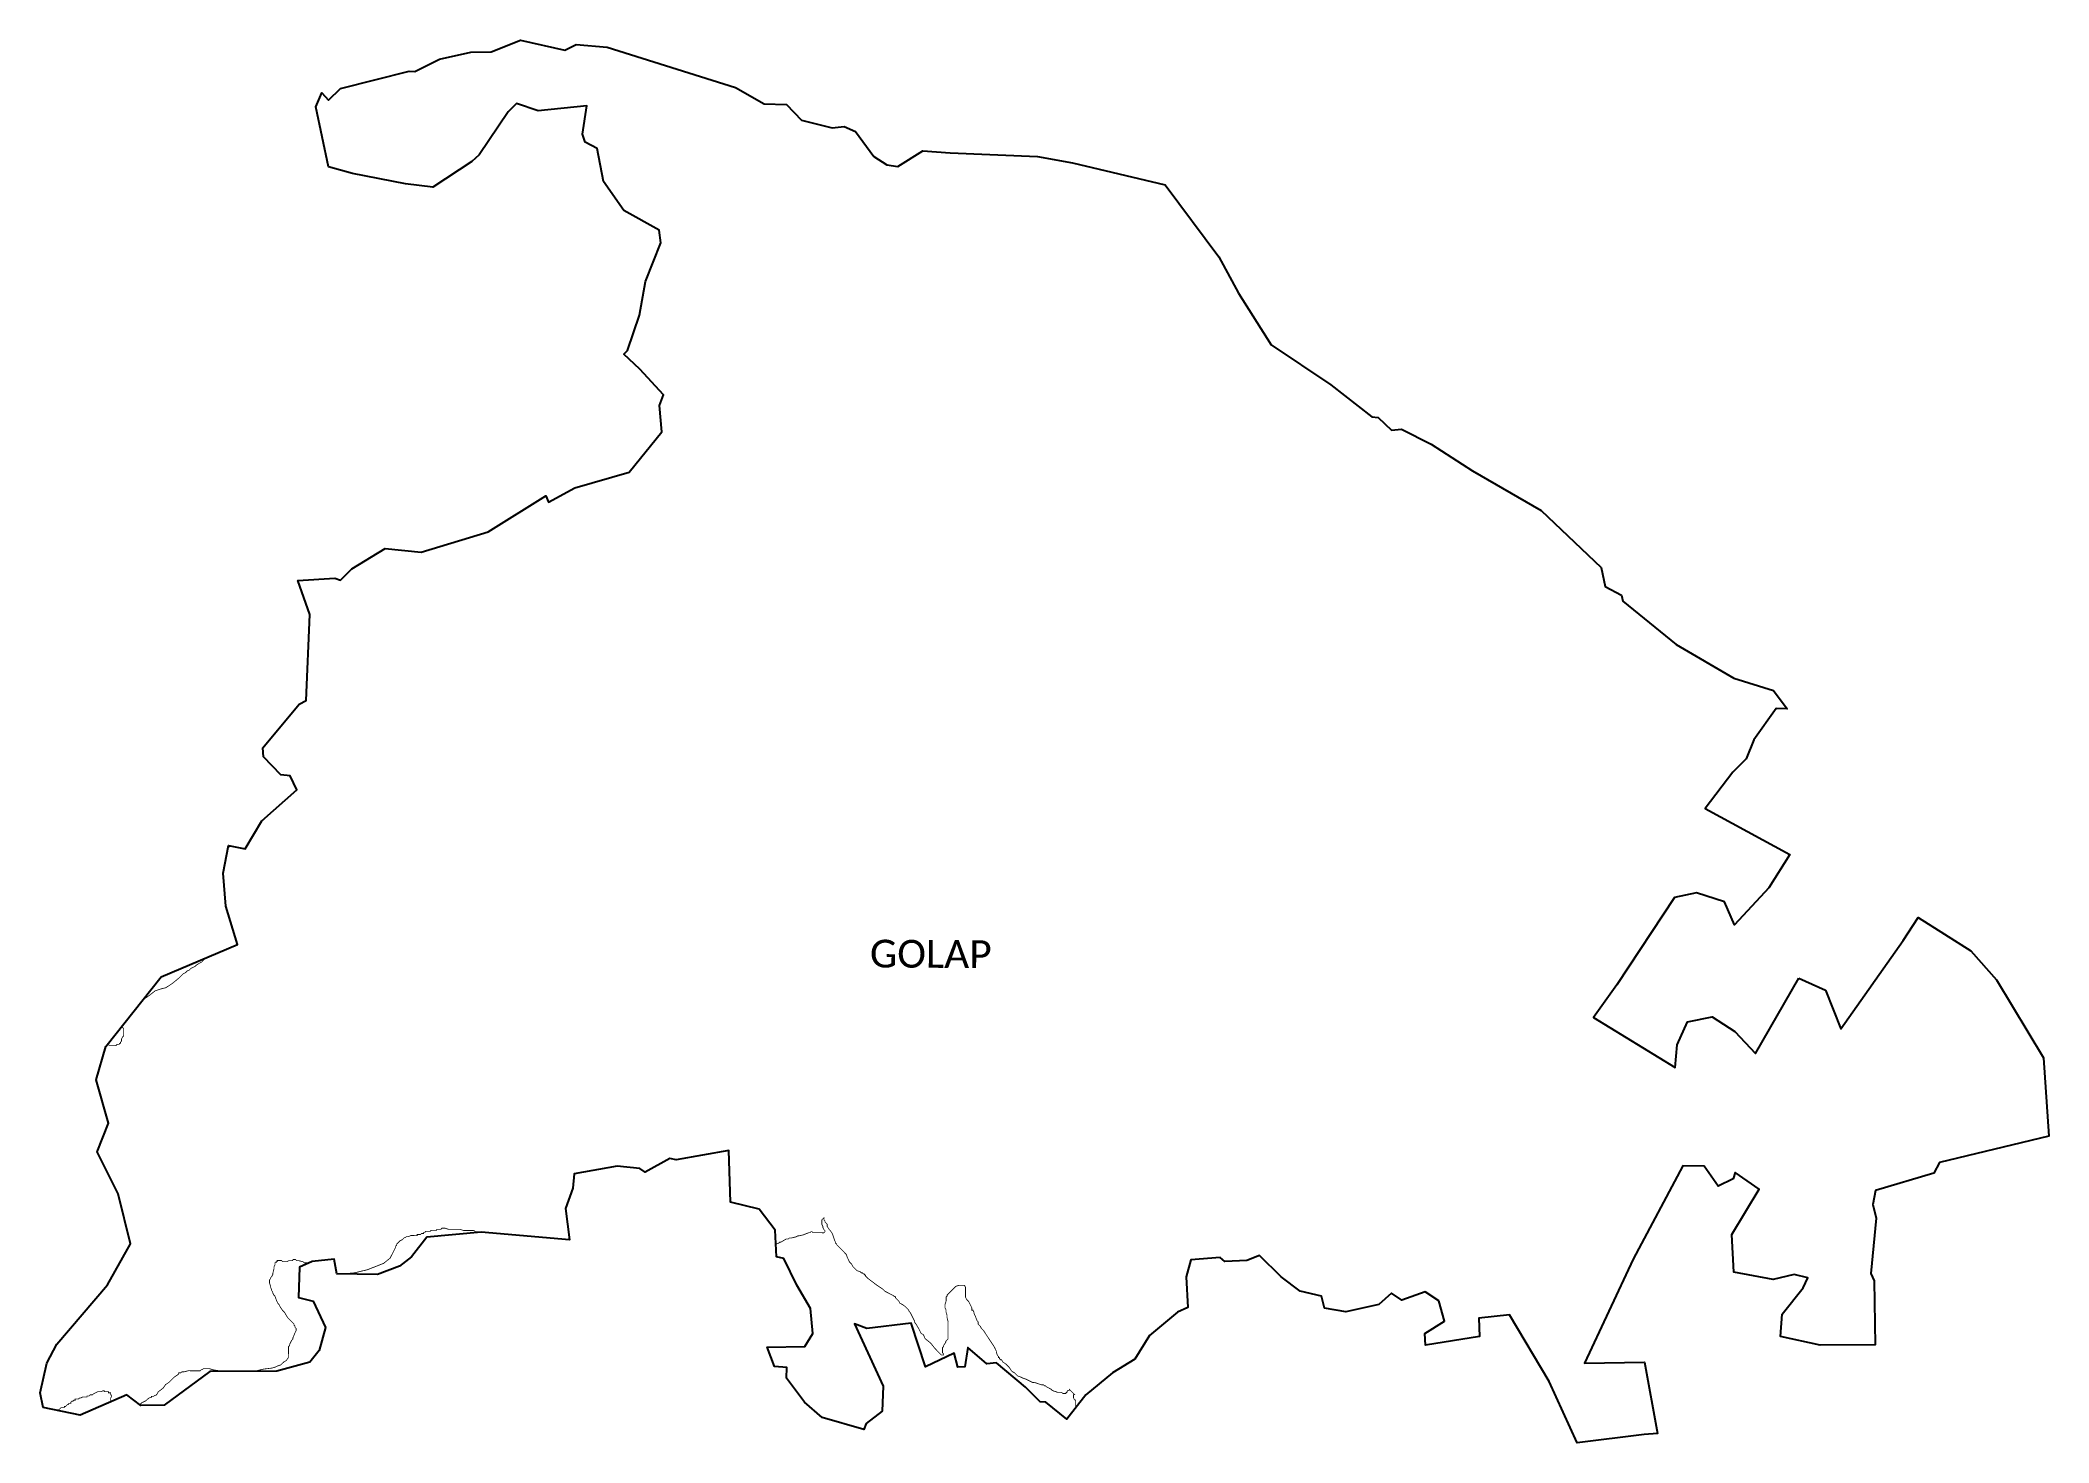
# Model space of a CAD drawing. Header units: metres. Extents: x 316643 to 324161, y 1868296 to 1873547.
import ezdxf

# ---------------------------------------------------------------- set-up
doc = ezdxf.new("R2010")
doc.units = ezdxf.units.M
for name, color, linetype in [('HAZARDS LINE', 1, 'Continuous'), ('village', 3, 'Continuous'), ('VILLAGE NAME', 250, 'Continuous')]:
    doc.layers.add(name, color=color, linetype=linetype)
doc.styles.get("Standard").update_dxf_attribs({"font": 'simplex.shx'})

msp = doc.modelspace()

# ---------------------------------------------------------------- linework, layer by layer
at = {"color": 3, "true_color": 0x00ff00, "flags": 128}
msp.add_lwpolyline([(323225.8, 1870035), (323325.8, 1869990.7)], dxfattribs=at)
at = {"layer": 'HAZARDS LINE', "lineweight": 18, "const_width": 3.02}
for points in [[(317472.3, 1870621.9), (317472.5, 1870621.7), (317472.6, 1870625.7), (317476.6, 1870625.7), (317476.6, 1870626.7)], [(317346.2, 1870520.9), (317347.1, 1870521.8), (317355.2, 1870529.8), (317355.5, 1870530.5)], [(317027.6, 1869953.6), (317053.7, 1869972), (317073.9, 1869988), (317098.1, 1869995.9), (317114.3, 1869999.8), (317126.4, 1870007.8), (317138.5, 1870015.8), (317162.8, 1870035.7), (317170.9, 1870043.7), (317179, 1870051.7), (317187.1, 1870055.7), (317195.2, 1870063.7), (317199.2, 1870063.7), (317207.3, 1870071.7), (317215.4, 1870075.7), (317223.5, 1870079.6), (317227.5, 1870083.7), (317239.7, 1870091.6), (317247.8, 1870095.6), (317255.9, 1870103.6), (317263, 1870110.7)], [(316896, 1869787.5), (316903.5, 1869783.7), (316911.6, 1869783.6), (316915.6, 1869783.6), (316919.6, 1869783.6), (316923.7, 1869783.6), (316927.7, 1869783.5), (316931.7, 1869787.5), (316935.8, 1869787.5), (316939.8, 1869787.5), (316939.8, 1869791.5), (316943.9, 1869791.5), (316943.9, 1869795.5), (316947.9, 1869799.5), (316948, 1869807.6), (316952.1, 1869815.6), (316956.1, 1869819.6), (316956.1, 1869823.6), (316956.2, 1869827.6), (316956.2, 1869835.7), (316956.2, 1869839.7), (316956.3, 1869843.8), (316956.3, 1869847.8), (316948.3, 1869851.9), (316947.5, 1869852.6)], [(318390.4, 1869076), (318388.8, 1869077.6), (318384.8, 1869077.6), (318380.8, 1869077.7), (318376.7, 1869077.7), (318372.7, 1869077.7), (318368.7, 1869077.7), (318364.6, 1869077.8), (318272.1, 1869086.4), (318268.1, 1869090.4), (318264.1, 1869090.5), (318260, 1869090.5), (318256, 1869090.5), (318252, 1869090.6), (318248, 1869090.6), (318243.9, 1869090.6), (318239.9, 1869090.6), (318227.8, 1869090.7), (318215.8, 1869094.8), (318211.8, 1869094.8), (318199.7, 1869094.9), (318195.6, 1869094.9), (318191.6, 1869095), (318187.6, 1869095), (318183.6, 1869095), (318179.5, 1869095), (318171.5, 1869095.1), (318159.4, 1869099.2), (318155.4, 1869099.2), (318151.4, 1869099.2), (318147.4, 1869099.3), (318143.3, 1869095.3), (318139.3, 1869095.3), (318135.3, 1869095.3), (318127.2, 1869095.4), (318127.2, 1869091.3), (318115.1, 1869091.4), (318111.1, 1869091.4), (318107, 1869091.5), (318103, 1869087.5), (318099, 1869087.5), (318094.9, 1869087.5), (318090.9, 1869087.5), (318086.9, 1869087.6), (318082.8, 1869083.6), (318078.8, 1869083.6), (318078.8, 1869079.6), (318074.8, 1869079.6), (318070.7, 1869079.6), (318066.7, 1869075.6), (318062.7, 1869075.6), (318058.6, 1869075.7), (318054.6, 1869075.7), (318054.6, 1869071.7), (318046.5, 1869071.7), (318038.5, 1869071.8), (318030.4, 1869071.8), (318022.3, 1869067.8), (318018.3, 1869067.9), (318014.3, 1869067.9), (318010.2, 1869063.9), (318006.2, 1869063.9), (318002.2, 1869059.9), (317998.1, 1869055.9), (317990, 1869051.9), (317986, 1869047.9), (317981.9, 1869043.9), (317977.9, 1869039.9), (317977.9, 1869035.9), (317973.8, 1869031.9), (317973.8, 1869027.9), (317953.4, 1868987.7), (317929.1, 1868967.8), (317868.6, 1868944), (317820.2, 1868932.2), (317777.3, 1868928.6)], [(320518.6, 1868427.4), (320518.8, 1868456), (320514.8, 1868456.1), (320510.8, 1868464.1), (320510.9, 1868476.2), (320514.9, 1868476.2), (320510.9, 1868480.2), (320506.9, 1868484.3), (320498.9, 1868492.4), (320494.9, 1868496.5), (320494.9, 1868492.4), (320490.9, 1868492.5), (320486.8, 1868488.5), (320486.8, 1868484.4), (320482.8, 1868484.4), (320482.7, 1868480.4), (320470.7, 1868480.5), (320466.7, 1868484.6), (320450.5, 1868484.7), (320442.5, 1868488.7), (320438.5, 1868488.8), (320430.5, 1868492.8), (320426.5, 1868496.9), (320410.4, 1868505), (320406.4, 1868509.1), (320402.4, 1868509.1), (320398.4, 1868513.2), (320390.3, 1868513.2), (320366.2, 1868521.4), (320358.2, 1868521.5), (320342.1, 1868529.6), (320334.1, 1868533.7), (320322, 1868537.8), (320314, 1868541.9), (320302, 1868546), (320294, 1868554.1), (320290, 1868558.2), (320281.9, 1868562.2), (320277.9, 1868566.3), (320270, 1868578.4), (320266, 1868582.5), (320258, 1868590.6), (320245.9, 1868598.7), (320242, 1868606.8), (320237.9, 1868606.8), (320233.9, 1868610.9), (320234, 1868614.9), (320229.9, 1868614.9), (320230, 1868618.9), (320226, 1868623), (320222, 1868635.1), (320222, 1868639.1), (320218.1, 1868647.2), (320214.1, 1868655.3), (320198.1, 1868679.5), (320190.2, 1868691.7), (320174.2, 1868715.9), (320166.2, 1868724), (320162.2, 1868732.1), (320154.2, 1868740.2), (320154.3, 1868748.3), (320150.3, 1868752.3), (320142.3, 1868772.5), (320138.4, 1868780.6), (320138.4, 1868784.6), (320134.4, 1868792.7), (320130.4, 1868792.7), (320130.4, 1868800.8), (320118.5, 1868825), (320110.5, 1868833.1), (320106.5, 1868841.2), (320106.8, 1868877.4), (320102.8, 1868885.5), (320082.7, 1868885.7), (320070.6, 1868881.7), (320058.4, 1868869.7), (320038.2, 1868849.7), (320038.1, 1868845.7), (320034.1, 1868841.7), (320034, 1868825.6), (320029.9, 1868813.5), (320029.8, 1868801.4), (320033.8, 1868793.3), (320033.7, 1868785.3), (320037.7, 1868773.2), (320037.6, 1868765.1), (320041.5, 1868749), (320041.1, 1868684.6), (320037.1, 1868680.6), (320033, 1868676.6), (320033, 1868672.5), (320024.9, 1868660.5), (320024.8, 1868656.5), (320020.8, 1868652.5), (320020.7, 1868632.3), (320024.7, 1868628.3), (320024.6, 1868624.3), (320016.6, 1868624.3), (320012.6, 1868628.4), (320008.6, 1868632.4), (320000.6, 1868640.5), (319996.6, 1868644.6), (319992.6, 1868648.6), (319976.6, 1868668.9), (319956.6, 1868685.1), (319952.6, 1868689.2), (319952.6, 1868693.2), (319948.6, 1868701.3), (319940.6, 1868705.3), (319932.7, 1868721.5), (319920.7, 1868741.7), (319916.7, 1868745.8), (319916.7, 1868749.8), (319904.8, 1868774), (319900.8, 1868782.1), (319896.8, 1868786.2), (319892.9, 1868794.2), (319888.9, 1868798.3), (319884.9, 1868802.3), (319880.9, 1868806.4), (319868.8, 1868814.5), (319860.8, 1868818.6), (319856.8, 1868826.7), (319848.8, 1868834.8), (319844.8, 1868838.8), (319844.8, 1868842.9), (319840.8, 1868842.9), (319836.8, 1868846.9), (319828.8, 1868851), (319804.7, 1868863.3), (319796.7, 1868871.4), (319772.7, 1868887.6), (319756.6, 1868899.8), (319740.6, 1868912), (319736.6, 1868916), (319732.6, 1868920.1), (319732.6, 1868924.1), (319728.6, 1868924.1), (319728.6, 1868928.2), (319724.6, 1868928.2), (319720.6, 1868932.2), (319716.6, 1868932.3), (319712.6, 1868936.3), (319700.5, 1868940.4), (319696.5, 1868944.5), (319688.5, 1868952.6), (319684.5, 1868956.6), (319680.5, 1868964.7), (319672.5, 1868972.8), (319668.6, 1868980.9), (319664.6, 1868989), (319660.6, 1869001.1), (319656.6, 1869005.1), (319652.6, 1869009.2), (319648.6, 1869013.2), (319644.6, 1869017.3), (319632.6, 1869029.5), (319624.6, 1869037.6), (319624.7, 1869041.6), (319620.6, 1869041.6), (319620.7, 1869045.6), (319616.7, 1869053.7), (319612.7, 1869065.8), (319608.8, 1869077.9), (319600.8, 1869090.1), (319596.8, 1869094.1), (319588.8, 1869106.2), (319588.9, 1869114.3), (319580.9, 1869122.4), (319580.9, 1869126.4), (319576.9, 1869130.5), (319577, 1869138.5), (319572.9, 1869134.5), (319568.9, 1869130.5), (319568.7, 1869114.4), (319572.7, 1869106.3), (319572.7, 1869102.3), (319576.7, 1869094.2), (319580.7, 1869090.2), (319580.6, 1869086.2), (319576.6, 1869082.2), (319536.3, 1869082.4), (319532.3, 1869086.5), (319528.3, 1869086.5), (319524.3, 1869082.5), (319520.2, 1869082.5), (319500, 1869074.6), (319483.9, 1869070.7), (319479.9, 1869070.7), (319471.8, 1869066.7), (319455.7, 1869062.8), (319447.6, 1869062.8), (319443.6, 1869058.8), (319435.5, 1869058.9), (319415.3, 1869046.9), (319411.3, 1869047), (319407.2, 1869043), (319397.1, 1869039.6)], [(317648.8, 1868969.5), (317635.2, 1868969.6), (317631.2, 1868969.7), (317627.2, 1868973.7), (317611.1, 1868977.8), (317607.1, 1868977.9), (317603, 1868977.9), (317599, 1868981.9), (317595, 1868982), (317591, 1868982), (317586.9, 1868978), (317582.9, 1868978), (317574.9, 1868978.1), (317566.8, 1868974.1), (317562.8, 1868974.1), (317558.7, 1868974.1), (317554.7, 1868974.2), (317550.7, 1868974.2), (317546.7, 1868978.2), (317542.6, 1868978.3), (317538.6, 1868978.3), (317534.6, 1868978.3), (317530.6, 1868978.3), (317530.5, 1868974.3), (317526.5, 1868974.3), (317526.5, 1868970.3), (317522.5, 1868970.3), (317522.4, 1868966.3), (317522.4, 1868962.3), (317518.3, 1868954.3), (317518.3, 1868950.2), (317518.3, 1868946.2), (317514.2, 1868930.1), (317514.1, 1868926.1), (317510.1, 1868918.1), (317506, 1868914.1), (317506, 1868910), (317501.9, 1868906), (317501.9, 1868902), (317501.9, 1868898), (317501.8, 1868894), (317505.8, 1868881.9), (317505.8, 1868877.8), (317509.7, 1868869.7), (317509.7, 1868865.7), (317513.7, 1868861.7), (317513.7, 1868857.6), (317517.7, 1868849.6), (317521.7, 1868845.5), (317529.6, 1868825.3), (317533.6, 1868817.2), (317537.6, 1868813.2), (317541.5, 1868805.1), (317549.5, 1868793), (317557.5, 1868784.9), (317569.5, 1868764.7), (317577.5, 1868756.6), (317593.5, 1868740.4), (317593.5, 1868736.3), (317597.5, 1868732.3), (317597.4, 1868728.2), (317601.4, 1868724.2), (317601.4, 1868720.2), (317601.4, 1868716.1), (317597.3, 1868708.1), (317589.1, 1868688), (317589.1, 1868684), (317585, 1868680), (317576.9, 1868663.9), (317576.9, 1868659.9), (317572.8, 1868655.9), (317572.8, 1868651.9), (317572.8, 1868647.9), (317572.7, 1868639.8), (317572.7, 1868635.8), (317572.7, 1868631.8), (317572.6, 1868627.7), (317572.6, 1868623.7), (317572.6, 1868615.6), (317564.4, 1868603.6), (317556.4, 1868599.6), (317544.2, 1868587.6), (317532.1, 1868583.7), (317524, 1868579.7), (317511.9, 1868575.8), (317479.7, 1868571.9), (317463.5, 1868568), (317447.4, 1868564.1), (317445.2, 1868563.4)], [(317323.2, 1868562.6), (317318.6, 1868564.9), (317290.4, 1868569.1), (317278.4, 1868573.2), (317274.3, 1868573.2), (317266.3, 1868573.3), (317262.3, 1868573.3), (317258.2, 1868573.3), (317254.2, 1868573.4), (317250.2, 1868569.4), (317246.1, 1868569.4), (317242.1, 1868565.4), (317238.1, 1868565.4), (317234, 1868565.4), (317230, 1868565.5), (317213.9, 1868565.6), (317209.9, 1868565.6), (317205.8, 1868565.6), (317197.8, 1868565.7), (317181.7, 1868561.7), (317173.6, 1868561.8), (317169.6, 1868557.8), (317165.5, 1868557.8), (317161.5, 1868557.9), (317161.5, 1868553.8), (317157.4, 1868549.8), (317145.3, 1868541.8), (317141.2, 1868537.8), (317125, 1868521.8), (317112.9, 1868513.9), (317104.8, 1868501.8), (317084.6, 1868485.9), (317080.5, 1868477.8), (317076.4, 1868473.8), (317072.4, 1868473.8), (317068.3, 1868469.8), (317060.3, 1868469.9), (317060.3, 1868465.9), (317056.2, 1868465.9), (317048.2, 1868461.9), (317044.1, 1868457.9), (317040.1, 1868453.9), (317023.9, 1868446), (317019.9, 1868442), (317016.1, 1868438.2)], [(316903.5, 1868447.1), (316907.2, 1868450.7), (316907.2, 1868458.8), (316907.2, 1868462.8), (316911.3, 1868470.8), (316911.3, 1868474.9), (316907.3, 1868474.9), (316907.3, 1868478.9), (316907.4, 1868482.9), (316903.3, 1868483), (316899.3, 1868483), (316899.3, 1868487), (316895.3, 1868487.1), (316891.3, 1868487.1), (316887.3, 1868487.1), (316883.2, 1868487.1), (316883.3, 1868491.2), (316879.2, 1868491.2), (316871.2, 1868487.2), (316867.1, 1868487.2), (316863.1, 1868487.3), (316859.1, 1868487.3), (316851, 1868483.3), (316842.9, 1868479.3), (316838.9, 1868475.3), (316830.8, 1868475.4), (316826.8, 1868471.4), (316822.7, 1868471.4), (316818.7, 1868471.4), (316818.7, 1868467.4), (316814.7, 1868467.4), (316810.6, 1868467.5), (316802.6, 1868467.5), (316794.5, 1868463.5), (316790.5, 1868463.6), (316786.4, 1868459.6), (316778.4, 1868459.6), (316774.4, 1868459.6), (316774.3, 1868455.6), (316770.3, 1868455.6), (316766.3, 1868451.6), (316762.2, 1868451.7), (316758.2, 1868447.7), (316758.2, 1868443.6), (316754.1, 1868443.7), (316750.1, 1868443.7), (316750.1, 1868439.6), (316746, 1868439.7), (316742, 1868435.7), (316737.9, 1868431.7), (316733.9, 1868431.7), (316733.9, 1868427.7), (316729.9, 1868427.7), (316725.8, 1868427.7), (316721.8, 1868427.7), (316717.8, 1868423.7), (316713.7, 1868419.7), (316709.7, 1868419.8), (316705.7, 1868419.8), (316701.6, 1868419.8), (316693.6, 1868419.9), (316689.6, 1868419.9), (316681.5, 1868424), (316677.5, 1868424), (316675.6, 1868424)]]:
    msp.add_lwpolyline(points, dxfattribs=at)
at = {"layer": 'village', "color": 3, "true_color": 0x00ff00}
for points in [[(323163.2, 1868777.2, 0), (323241.9, 1868876, 0), (323259.1, 1868913.1, 0), (323208.3, 1868926.1, 0), (323129.5, 1868907.6, 0), (322982.8, 1868934.6, 0), (322974.6, 1869075.6, 0), (323077.2, 1869245.7, 0), (322987, 1869308.2, 0), (322979.7, 1869284.4, 0), (322923.7, 1869256.3, 0), (322871.3, 1869331.4, 0), (322791.1, 1869333.1, 0), (322605.7, 1868982.9, 0), (322423.5, 1868594.1, 0), (322648.4, 1868597.4, 0), (322696.5, 1868330.9, 0), (322646.5, 1868326.5, 0), (322396.3, 1868295.8, 0), (322290.6, 1868524.9, 0), (322143, 1868775.5, 0), (322028.2, 1868762.6, 0), (322030.6, 1868693.8, 0), (321827.6, 1868661, 0), (321825.3, 1868704.6, 0), (321899.1, 1868751, 0), (321878.5, 1868827.8, 0), (321827, 1868860.8, 0), (321739.3, 1868830.3, 0), (321700.8, 1868856.3, 0), (321653.1, 1868813.6, 0), (321530.3, 1868785.8, 0), (321450.5, 1868800.3, 0), (321439.1, 1868844.3, 0), (321358.9, 1868863.4, 0), (321288, 1868917, 0), (321206.4, 1868997.1, 0), (321159.1, 1868978.5, 0), (321076.9, 1868975.1, 0), (321059.2, 1868989.8, 0), (320950.3, 1868981.5, 0), (320933.1, 1868916.9, 0), (320939, 1868802.3, 0), (320900.2, 1868784.6, 0), (320794.9, 1868698.1, 0), (320740.6, 1868608.9, 0), (320656.6, 1868557.3, 0), (320556.5, 1868475.5, 0), (320485.3, 1868385, 0), (320407.5, 1868448.2, 0), (320386.6, 1868449.6, 0), (320331.7, 1868503.7, 0), (320223.2, 1868595.5, 0), (320186.9, 1868591.4, 0), (320115.6, 1868652.5, 0), (320104.3, 1868580.4, 0), (320077.7, 1868578.9, 0), (320064.1, 1868631.2, 0), (319956.5, 1868580.8, 0), (319903.9, 1868743.3, 0), (319737.9, 1868723.6, 0), (319690.9, 1868740.8, 0), (319799.1, 1868507.5, 0), (319794.4, 1868414.2, 0), (319734.5, 1868368.4, 0), (319726, 1868346.3, 0), (319570.6, 1868390.7, 0), (319504.1, 1868448.4, 0), (319436.2, 1868538.2, 0), (319438.1, 1868577.9, 0), (319391.7, 1868581.7, 0), (319364.9, 1868654, 0), (319505.5, 1868656.3, 0), (319534.9, 1868705.2, 0), (319526, 1868798.2, 0), (319475.3, 1868885.9, 0), (319426.7, 1868986.2, 0), (319399.6, 1868991.7, 0), (319394.4, 1869092.2, 0), (319334.7, 1869170.9, 0), (319227.6, 1869196.7, 0), (319220.9, 1869389.8, 0), (319024.1, 1869355.7, 0), (318999.9, 1869360.5, 0), (318907.3, 1869309.2, 0), (318887.5, 1869323.1, 0), (318803.4, 1869331.2, 0), (318641.6, 1869303.4, 0), (318636.8, 1869248.6, 0), (318610.2, 1869173.2, 0), (318624.9, 1869055.3, 0), (318294, 1869084.5, 0), (318090.8, 1869065.8, 0), (318032.7, 1868991.8, 0), (317988.7, 1868956.6, 0), (317905.6, 1868926.4, 0), (317753.3, 1868929, 0), (317743.5, 1868983.1, 0), (317661.2, 1868975.2, 0), (317613.6, 1868953.5, 0), (317609.8, 1868840, 0), (317665.7, 1868826.2, 0), (317711.2, 1868727.9, 0), (317687.3, 1868640.9, 0), (317652.6, 1868598.2, 0), (317529.8, 1868563.9, 0), (317278.5, 1868562.3, 0), (317107, 1868436.6, 0), (317020, 1868435.3, 0), (316967.6, 1868475.1, 0), (316793.7, 1868399.2, 0), (316654.8, 1868428.4, 0), (316643.5, 1868483.3, 0), (316668.1, 1868594, 0), (316705.4, 1868665.4, 0), (316894.9, 1868887.2, 0), (316981.2, 1869040.7, 0), (316936, 1869228.4, 0), (316856.8, 1869385.3, 0), (316899, 1869493, 0), (316852.9, 1869655.2, 0), (316889.7, 1869779.6, 0), (317095.9, 1870039.8, 0), (317381.7, 1870161, 0), (317338.4, 1870305.2, 0), (317328.8, 1870428.9, 0), (317348.2, 1870531.9, 0), (317410.1, 1870520, 0), (317473.6, 1870624.1, 0), (317604.1, 1870740.1, 0), (317579.4, 1870793, 0), (317544.8, 1870796.1, 0), (317478.8, 1870863.3, 0), (317477.4, 1870897.2, 0), (317613.1, 1871060.6, 0), (317638.7, 1871074.9, 0), (317652.3, 1871396.8, 0), (317608.4, 1871524.5, 0), (317746.3, 1871532.3, 0), (317767.5, 1871525.5, 0), (317810.2, 1871567.3, 0), (317934.5, 1871644.1, 0), (318069.6, 1871630.4, 0), (318319.6, 1871706.6, 0), (318535.6, 1871840.8, 0), (318545.4, 1871816.7, 0), (318644.1, 1871870.4, 0), (318847.5, 1871929.4, 0), (318969.7, 1872080.1, 0), (318962, 1872178.6, 0), (318976.7, 1872218.6, 0), (318887.8, 1872315.6, 0), (318827.5, 1872371.1, 0), (318842.2, 1872385.6, 0), (318886.7, 1872517.8, 0), (318909.2, 1872643.6, 0), (318966.5, 1872788.2, 0), (318959.6, 1872835.5, 0), (318827.8, 1872909.1, 0), (318752.4, 1873017.4, 0), (318728.6, 1873140.8, 0), (318683.2, 1873165.1, 0), (318673.3, 1873195, 0), (318689.8, 1873300.4, 0), (318507.8, 1873282, 0), (318426.5, 1873309.6, 0), (318394.6, 1873278, 0), (318285.9, 1873117.1, 0), (318259.3, 1873092.5, 0), (318112.9, 1872996.6, 0), (318010.4, 1873009.5, 0), (317812.6, 1873047.8, 0), (317722.4, 1873072.5, 0), (317674.6, 1873296.9, 0), (317697.8, 1873350.2, 0), (317722.2, 1873322.1, 0), (317767.7, 1873365.8, 0), (318024.8, 1873430.2, 0), (318045.5, 1873429, 0), (318137.9, 1873475.1, 0), (318254.7, 1873501.7, 0), (318331.3, 1873503.1, 0), (318441.6, 1873546.8, 0), (318606.5, 1873509.1, 0), (318649, 1873530.6, 0), (318765.8, 1873520, 0), (319245.7, 1873369.9, 0), (319352.6, 1873308.5, 0), (319436.7, 1873306.1, 0), (319493.1, 1873247.9, 0), (319607.9, 1873218.4, 0), (319653, 1873223, 0), (319694.7, 1873205.3, 0), (319764.1, 1873111.5, 0), (319811.6, 1873079.5, 0), (319853.2, 1873074, 0), (319946.4, 1873132.2, 0), (320049.4, 1873125.1, 0), (320376.3, 1873111.7, 0), (320507.2, 1873088.1, 0), (320853.8, 1873005.3, 0), (321054.7, 1872735.6, 0), (321128.2, 1872600.2, 0), (321251.1, 1872406.1, 0), (321474.5, 1872256.2, 0), (321627.9, 1872136.6, 0), (321650.7, 1872134, 0), (321701.3, 1872086.9, 0), (321738.4, 1872090.9, 0), (321849, 1872034.6, 0), (322004.3, 1871934.5, 0), (322261, 1871786, 0), (322485.2, 1871572.3, 0), (322501.1, 1871501.3, 0), (322561.3, 1871468.6, 0), (322566.6, 1871446.4, 0), (322766.1, 1871284.7, 0), (322982.6, 1871157.8, 0), (323130.5, 1871112.5, 0), (323182.3, 1871043.5, 0), (323140.2, 1871044.8, 0), (323057.1, 1870927.4, 0), (323028, 1870856.7, 0), (322978.7, 1870806.1, 0), (322875, 1870671.1, 0), (323191.6, 1870498.4, 0), (323113, 1870372.9, 0), (322985.1, 1870235.4, 0), (322946.9, 1870321.4, 0), (322842.3, 1870354.9, 0), (322760.1, 1870337.7, 0), (322544.6, 1870010.7, 0), (322456.8, 1869888.3, 0), (322762.5, 1869700.7, 0), (322769.8, 1869786, 0), (322808.9, 1869871.5, 0), (322900.9, 1869890.8, 0), (322986.5, 1869835.8, 0), (323063.3, 1869753.2, 0), (323225.8, 1870035, 0)], [(323325.8, 1869990.7, 0), (323383, 1869846.1, 0), (323615.4, 1870176, 0), (323672.3, 1870262.2, 0), (323869.2, 1870138.1, 0), (323965.7, 1870029.4, 0), (324140.8, 1869736.6, 0), (324161.1, 1869444.1, 0), (323752.2, 1869345.1, 0), (323730.2, 1869305.2, 0), (323511.8, 1869240.3, 0), (323502.9, 1869187.9, 0), (323514.5, 1869137.2, 0), (323494.9, 1868930.1, 0), (323507.3, 1868902.5, 0), (323511.3, 1868662.1, 0), (323305.8, 1868661.1, 0), (323156.5, 1868693.8, 0), (323163.2, 1868777.2, 0)]]:
    msp.add_polyline3d(points, dxfattribs=at)

# ---------------------------------------------------------------- texts
at = {"layer": 'VILLAGE NAME', "insert": (319749.3, 1870179.5), "char_height": 104.042, "attachment_point": 1, "rotation": 359.67619}
msp.add_mtext_dynamic_manual_height_columns('{\\fCalibri|b0|i0|c0|p34;GOLAP}', width=1260.634, gutter_width=520.2, heights=[0], dxfattribs=at)

doc.saveas('drawing.dxf')
